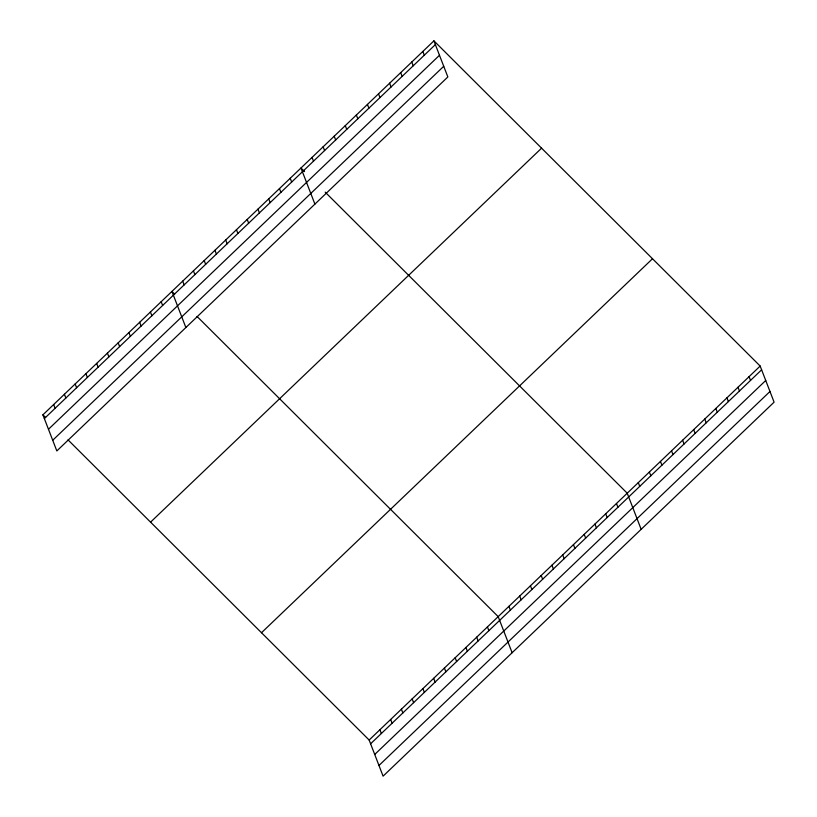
<?xml version="1.0" encoding="UTF-8"?>
<svg xmlns="http://www.w3.org/2000/svg" width="817" height="817" viewBox="0 0 817 817"><rect width="100%" height="100%" fill="white"/><g stroke="black" fill="none" stroke-linecap="round" stroke-linejoin="round"><path stroke-width="1.23" d="M433.919 40.85L447.849 76.961L56.833 450.943L42.903 414.832L433.919 40.85L760.167 366.057L774.097 402.168L383.081 776.15L369.151 740.039L68.025 439.873M44.353 418.59L435.369 44.608M48.469 429.262L439.485 55.28M52.717 440.261L443.733 66.279M150.563 522.155L541.579 148.173M261.491 632.726L652.507 258.744M369.151 740.039L760.167 366.057M370.601 743.797L761.607 369.815M374.717 754.469L765.733 380.487M378.965 765.478L769.971 391.496M304.567 171.58L300.973 168.006L314.902 204.107M325.197 192.148L627.221 493.213L641.151 529.324M174.634 294.1L171.938 291.414L185.868 327.525M197.06 316.455L498.186 616.631L512.116 652.732M42.903 414.832L45.599 417.518M749.087 376.657L750.537 380.416M738.006 387.248L739.456 391.006M726.926 397.848L728.376 401.607M715.845 408.449L717.295 412.197M704.765 419.039L706.215 422.798M693.694 429.64L695.144 433.388M682.614 440.23L684.064 443.988M671.533 450.831L672.983 454.589M660.453 461.421L661.903 465.179M649.372 472.022L650.822 475.78M638.302 482.622L639.742 486.37M616.467 503.497L617.918 507.255M605.714 513.781L607.164 517.539M422.838 51.451L424.289 55.199M594.96 524.065L596.41 527.823M411.758 62.041L413.208 65.799M584.206 534.349L585.656 538.107M400.687 72.642L402.127 76.389M573.452 544.633L574.902 548.391M389.607 83.232L391.057 86.99M562.699 554.917L564.149 558.675M378.526 93.832L379.976 97.58M551.945 565.211L553.395 568.959M367.446 104.423L368.896 108.181M541.191 575.495L542.641 579.243M356.365 115.023L357.815 118.782M530.437 585.779L531.887 589.527M345.285 125.624L346.735 129.372M519.694 596.063L521.134 599.811M334.214 136.214L335.654 139.973M508.94 606.347L510.38 610.095M323.134 146.815L324.584 150.563M312.053 157.405L313.503 161.163M487.432 626.915L488.883 630.663M476.679 637.199L478.129 640.957M290.219 178.29L291.669 182.038M465.925 647.483L467.375 651.241M279.465 188.574L280.915 192.332M455.171 657.767L456.621 661.525M268.711 198.858L270.161 202.616M444.417 668.051L445.868 671.809M257.958 209.142L259.408 212.9M433.664 678.335L435.114 682.093M247.214 219.426L248.654 223.184M422.91 688.619L424.36 692.377M236.46 229.71L237.9 233.468M412.156 698.903L413.606 702.661M225.706 239.994L227.157 243.752M401.402 709.187L402.852 712.945M214.953 250.278L216.403 254.036M390.659 719.471L392.099 723.229M204.199 260.562L205.649 264.32M379.905 729.755L381.345 733.513M193.445 270.846L194.895 274.604M182.691 281.13L184.142 284.888M161.184 301.698L162.634 305.456M150.43 311.992L151.88 315.74M139.676 322.276L141.127 326.024M128.923 332.56L130.373 336.308M118.179 342.844L119.619 346.592M107.425 353.128L108.865 356.876M96.672 363.412L98.122 367.16M85.918 373.696L87.368 377.444M75.164 383.98L76.614 387.738M64.41 394.264L65.86 398.022M53.656 404.548L55.107 408.306"/></g></svg>
